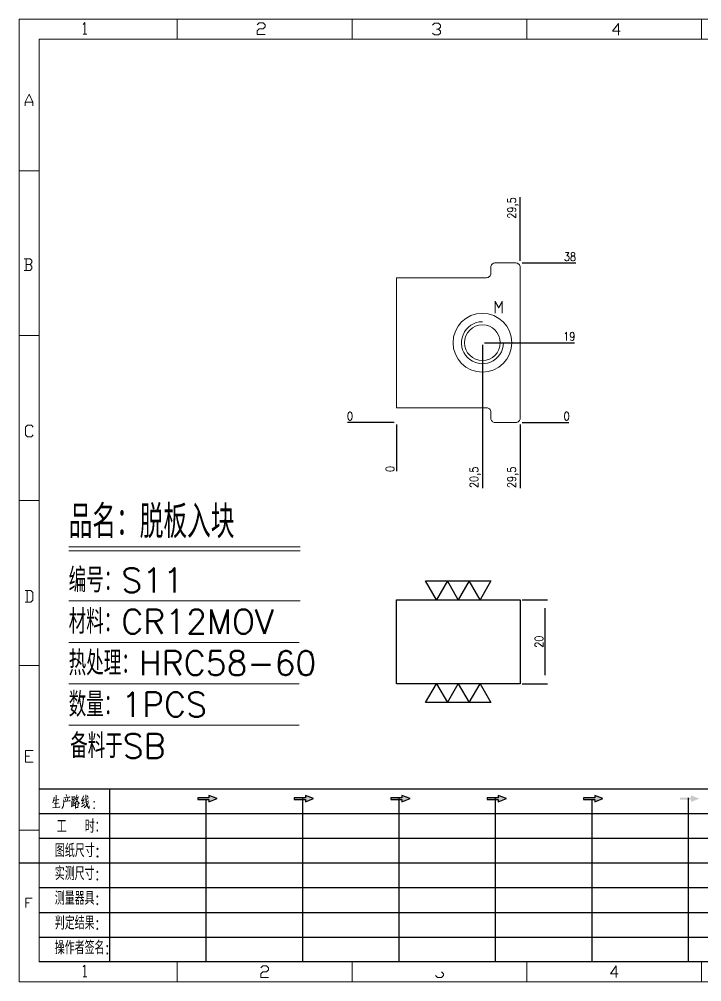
# Model space of a CAD drawing. Header units: millimetres. Extents: x 88508 to 142116, y -5268 to 20283.
# Drawn here: x 100328 to 100490.7, y 3909.3 to 4138.7 of the extents above; entities that cross this region are included whole.
import ezdxf
from ezdxf.enums import TextEntityAlignment as Align

# ---------------------------------------------------------------- set-up
doc = ezdxf.new("R2010")
doc.units = ezdxf.units.MM
doc.linetypes.add('HIDDEN', pattern=[0])
doc.layers.add('DIM', color=4, linetype='Continuous')
doc.layers.add('PS_P', color=2, linetype='Continuous')
doc.styles.add('chinesef_fs', font='simplex.shx', dxfattribs={"bigfont": 'gbcbig.shx'})
doc.styles.add('gbenor', font='gbenor.shx', dxfattribs={"bigfont": 'gbcbig.shx'})
doc.styles.add('GBENOR_', font='gbenor.shx', dxfattribs={"bigfont": 'gbcbig'})
doc.styles.get("Standard").update_dxf_attribs({"font": 'txt.shx', "width": 0.85, "bigfont": 'ctxt.shx'})
doc.styles.add('TXT', font='txt.shx', dxfattribs={"width": 0.8, "bigfont": 'ctxt.shx'})
doc.dimstyles.new('T-2-WX', dxfattribs={"dimtxt": 2, "dimasz": 2, "dimexe": 0.5, "dimexo": 0.5, "dimgap": 0.5, "dimtad": 1, "dimtxsty": 'Standard', "dimblk": 'OPEN30', "dimcen": 0, "dimazin": 3, "dimtfac": 1, "dimtmove": 0, "dimatfit": 3, "dimldrblk": 'OPEN30', "dimlwd": -1, "dimlwe": -1})

# ---------------------------------------------------------------- blocks, each defined once
blk = doc.blocks.new('U40')
for points in [[(351.8, 337.7), (351.8, 333.2), (367, 339.3), (351.8, 345.3), (351.8, 340.8), (331.2, 340.8), (331.2, 337.7)], [(545.7, 339.3), (530.6, 345.3), (530.6, 340.8), (509.9, 340.8), (509.9, 337.7), (530.6, 337.7), (530.6, 333.2)], [(724.5, 339.3), (709.3, 345.3), (709.3, 340.8), (688.7, 340.8), (688.7, 337.7), (709.3, 337.7), (709.3, 333.2)], [(903.3, 339.3), (888.1, 345.3), (888.1, 340.8), (867.5, 340.8), (867.5, 337.7), (888.1, 337.7), (888.1, 333.2)], [(1082.1, 339.3), (1066.9, 345.3), (1066.9, 340.8), (1046.3, 340.8), (1046.3, 337.7), (1066.9, 337.7), (1066.9, 333.2)], [(1245.7, 337.7), (1245.7, 333.2), (1260.9, 339.3), (1245.7, 345.3), (1245.7, 340.8), (1225.1, 340.8), (1225.1, 337.7)]]:
    blk.add_hatch(color=3).paths.add_polyline_path(points)
at = {"color": 254, "lineweight": 18}
for p, q in [((0, 1783.5), (0, 0)), ((0, 1783.5), (2530.2, 1783.5)), ((941.1, 1783.5), (941.1, 1746.5)), ((1265.1, 1783.5), (1265.1, 1746.5)), ((37, 37), (37, 1746.5)), ((37, 1746.5), (2493.2, 1746.5)), ((0, 1502.7), (37, 1502.7)), ((0, 1197.2), (37, 1197.2)), ((0, 891.7), (37, 891.7)), ((0, 586.3), (37, 586.3)), ((0, 280.8), (37, 280.8)), ((37, 37), (2493.2, 37)), ((941.1, 0), (941.1, 37)), ((1265.1, 0), (1265.1, 37)), ((0, 0), (2530.2, 0))]:
    blk.add_line(p, q, dxfattribs=at)
at = {"color": 254, "linetype": 'Continuous', "lineweight": 18}
for p, q in [((293.1, 1783.5), (293.1, 1746.5)), ((617.1, 1783.5), (617.1, 1746.5)), ((293.1, 0), (293.1, 37)), ((617.1, 0), (617.1, 37))]:
    blk.add_line(p, q, dxfattribs=at)
for p, q in [((38, 357.6), (1598.2, 357.6)), ((38, 311.8), (1598.2, 311.8)), ((37.1, 266), (1598.2, 266)), ((0.1, 220.2), (1598.2, 220.2)), ((37.1, 174.4), (1598.2, 174.4)), ((37.1, 128.6), (1598.2, 128.6)), ((37.1, 82.8), (1598.2, 82.8))]:
    blk.add_line(p, q)
at = {"color": 254}
for p, q in [((167.8, 37), (167.8, 357.6)), ((525.5, 37), (525.5, 340.8)), ((704.3, 37), (704.3, 340.8)), ((883.1, 37), (883.1, 340.8)), ((1240.6, 37), (1240.6, 340.8)), ((346.7, 37), (346.7, 337.9)), ((1061.9, 37), (1061.9, 337.7)), ((1598.2, 37), (38, 37))]:
    blk.add_line(p, q, dxfattribs=at)
at = {"color": 92, "lineweight": 18}
for points in [[(118.3, 1773.7), (121.9, 1777.3), (121.9, 1755.8)], [(441.4, 1773.1), (445, 1776.7), (452.2, 1776.7), (455.8, 1773.1), (455.8, 1769.5), (452.2, 1765.9), (445, 1765.9), (441.4, 1762.3), (441.4, 1755.1), (455.8, 1755.1)], [(766.4, 1772.4), (770, 1776), (777.2, 1776), (780.8, 1772.4), (780.8, 1768.8), (777.2, 1765.2), (773.6, 1765.2)], [(1114.4, 1761.4), (1100, 1761.4), (1110.8, 1775.8), (1110.8, 1754.2)], [(118.3, 1755.8), (125.5, 1755.8)], [(777.2, 1765.2), (780.8, 1761.6), (780.8, 1758), (777.2, 1754.4), (770, 1754.4), (766.4, 1758)], [(11.1, 1622.8), (11.1, 1630), (18.3, 1644.4), (25.5, 1630), (25.5, 1622.8)], [(11.1, 1630), (25.5, 1630)], [(20, 1329), (23.6, 1332.6), (23.6, 1336.2), (20, 1339.8), (9.2, 1339.8)], [(12.8, 1339.8), (12.8, 1318.2)], [(9.2, 1318.2), (20, 1318.2), (23.6, 1321.8), (23.6, 1325.4), (20, 1329), (12.8, 1329)], [(26.1, 1013.2), (22.5, 1009.6), (15.3, 1009.6), (11.7, 1013.2), (11.7, 1027.6), (15.3, 1031.2), (22.5, 1031.2), (26.1, 1027.6)], [(11, 703.2), (21.8, 703.2), (25.4, 706.8), (25.4, 721.2), (21.8, 724.8), (11, 724.8)], [(14.6, 724.8), (14.6, 703.2)], [(26.1, 407), (11.7, 407), (11.7, 428.6), (26.1, 428.6)], [(11.7, 417.8), (18.9, 417.8)], [(12.3, 137.7), (12.3, 155), (23.8, 155)], [(12.3, 146.4), (18.1, 146.4)], [(118.3, 27.4), (121.9, 31), (121.9, 9.4)], [(447.9, 25.7), (451.5, 29.3), (458.7, 29.3), (462.3, 25.7), (462.3, 22.1), (458.7, 18.5), (451.5, 18.5), (447.9, 14.9), (447.9, 7.7), (462.3, 7.7)], [(782.7, 18.5), (786.3, 14.9), (786.3, 11.3), (782.7, 7.7), (775.5, 7.7), (771.9, 11.3)], [(1110.3, 14.9), (1095.9, 14.9), (1106.7, 29.3), (1106.7, 7.7)], [(118.3, 9.4), (125.5, 9.4)]]:
    blk.add_lwpolyline(points, dxfattribs=at)
at = {"color": 92, "lineweight": 0}
for points in [[(65, 342.2), (64.8, 341), (64.1, 337.9), (63.6, 335.7), (62.8, 333.5), (62.1, 331.4)], [(68.4, 345.9), (68.7, 344.4), (68.1, 322.9)], [(82.6, 340.8), (93.7, 342.2), (93.3, 342.4), (92.4, 342)], [(86.1, 336.1), (86, 337.5), (85.3, 339.8)], [(86.7, 346.7), (87.9, 344.6), (88.3, 343)], [(90.3, 341), (90.4, 339.6), (89.1, 335.3)], [(97.8, 344), (98.1, 342.6), (98.1, 340.8), (98.1, 337.9), (98.1, 336.3), (98.2, 337.7), (102.1, 338.3), (101.8, 338.3), (102.1, 343.6), (102.1, 343.2), (102.1, 342.8), (98.2, 342.2)], [(105.5, 341.2), (105.9, 341), (109.6, 341.8), (109.3, 342.6), (108.5, 339.6), (107.6, 337.3), (106.9, 335.9), (105.9, 334.3), (104.3, 332), (103.1, 330.4), (101.9, 329.4)], [(106.6, 346.5), (106.5, 345.2), (105.1, 341.2), (104.2, 338.9), (103.1, 336.3), (102.6, 335.5)], [(104.9, 339.1), (105.3, 338.7), (107, 335.7), (108.6, 333.3), (109.9, 331.2), (110.3, 330.8), (112.6, 330.8), (110.2, 331.2), (109, 332.6)], [(119.3, 344.8), (119.1, 343.8), (116.8, 338.5), (115.4, 335.5), (119.3, 336.3)], [(120.3, 339.4), (118.1, 333.5), (116.4, 330), (116.1, 329.8), (120.5, 331.4)], [(121.7, 336.7), (127.7, 339.6)], [(123.4, 346.5), (123.5, 345.4), (123.5, 340.8), (123.8, 337.3), (124, 335.3), (124.2, 333.1), (124.5, 331), (124.8, 329), (125.2, 327.4), (125.9, 325.7), (126.9, 323.9), (127.9, 322.7), (128.9, 321.7), (129.6, 321.3), (129.9, 326.1), (129.4, 321.5)], [(127.7, 341.6), (127.2, 342.4), (125.7, 344.2)], [(61.4, 322.3), (68.2, 322.9), (75.3, 323.7), (74.9, 323.9), (73.8, 323.5)], [(63.8, 335.9), (73.4, 337.5), (73.1, 337.7), (72.5, 337.3)], [(64.5, 329.6), (64.8, 329.6), (65.1, 329.6), (72.5, 331), (71.9, 331), (70.9, 330.8)], [(82.6, 335.1), (82.6, 331.8), (82.3, 329), (81.9, 326.8), (81.2, 324.9), (80.3, 323.1), (79.6, 321.9), (78.8, 320.9)], [(93.3, 335.5), (94.1, 335.7), (94.3, 335.5), (82.6, 334.3), (82.6, 335.1), (82.2, 336.9)], [(96.5, 323.9), (102.8, 327.2)], [(97.2, 334.3), (97.5, 333.5), (97.7, 324.7)], [(100.2, 337.9), (100.1, 325.9)], [(100.2, 332.6), (102.4, 333.1)], [(104.2, 330), (104.5, 329), (104.5, 321.1), (104.3, 322.1), (104.5, 322.7), (109.2, 323.1), (108.6, 323.1), (109, 329.2), (109, 330), (109.3, 329.4), (108.6, 329.4), (104.6, 328.8)], [(115.3, 324.3), (121.5, 328.2)], [(128.2, 332.4), (128.1, 331.6), (126.9, 329.6), (125.8, 328), (124.5, 326.3), (123, 324.7), (121.4, 323.3), (120.1, 322.3)], [(121.4, 332.2), (128.8, 335.1)]]:
    blk.add_lwpolyline(points, dxfattribs=at)
for points in [[(367, 339.3), (351.8, 345.3), (351.8, 340.8), (331.2, 340.8), (331.2, 337.7), (351.8, 337.7), (351.8, 333.2), (367, 339.3)], [(545.7, 339.3), (530.6, 345.3), (530.6, 340.8), (509.9, 340.8), (509.9, 337.7), (530.6, 337.7), (530.6, 333.2), (545.7, 339.3)], [(724.5, 339.3), (709.3, 345.3), (709.3, 340.8), (688.7, 340.8), (688.7, 337.7), (709.3, 337.7), (709.3, 333.2), (724.5, 339.3)], [(903.3, 339.3), (888.1, 345.3), (888.1, 340.8), (867.5, 340.8), (867.5, 337.7), (888.1, 337.7), (888.1, 333.2), (903.3, 339.3)], [(1082.1, 339.3), (1066.9, 345.3), (1066.9, 340.8), (1046.3, 340.8), (1046.3, 337.7), (1066.9, 337.7), (1066.9, 333.2), (1082.1, 339.3)]]:
    blk.add_lwpolyline(points)
for points in [[(138.7, 332.4), (139.4, 333.5), (138.7, 334.5), (138, 333.5)], [(138.7, 320.9), (139.4, 321.9), (138.7, 322.9), (138, 321.9)]]:
    blk.add_lwpolyline(points, close=True, dxfattribs=at)
at = {"color": 3, "style": 'chinesef_fs'}
for s, p in [('工  时：', (69.5, 275.7)), ('图纸尺寸:', (66.2, 230.9)), ('实测尺寸:', (65.9, 188.4)), ('测量器具:', (65.9, 142.6)), ('判定结果:', (65.9, 96.8)), ('操作者签名:', (65.9, 51))]:
    blk.add_text(s, height=24.57, dxfattribs=at).set_placement(p)
at = {"lineweight": 18, "style": 'GBENOR_'}
blk.add_attdef('文档路径', (2126, 386.9), '', height=17.8, dxfattribs=at)
at = {"lineweight": 20, "style": 'TXT'}
for tag, height, p in [('18-**-**', 16.3, (1866.6, 256.2)), ('客户名称', 16.1, (1741.1, 134, 0)), ('料厚:', 16.1, (1741.3, 93.2, 0))]:
    blk.add_attdef(tag, text='', height=height, dxfattribs=at).set_placement(p, align=Align.MIDDLE)
for tag, p, height in [('88888', (1850.9, 207.5), 14.9), ('材质:', (1691.2, 168, 0), 16.1), ('核准', (1869.4, 127.5, 0), 16.1), ('设计', (1868.8, 88.3, 0), 16.1), ('绘图', (1868.2, 49.1, 0), 16.1)]:
    blk.add_attdef(tag, p, '', height=height, dxfattribs=at)
for tag, p, height, width in [('3', (2234.7, 206.9), 15.8, 0.7), ('4', (2234.7, 167.4), 15.8, 0.7), ('核准日期', (2041.1, 124.2, 0), 16.1, 0.68), ('设计日期', (2041.1, 84.5, 0), 16.1, 0.68), ('1', (2251.9, 85.9), 14.6, 0.7), ('绘图日期', (2040.9, 46.4, 0), 16.1, 0.68), ('2', (2235, 49.2), 14.6, 0.7)]:
    blk.add_attdef(tag, p, '', height=height, dxfattribs=dict(at, width=width))
blk = doc.blocks.new('*D9105')
at = {"layer": 'Defpoints', "color": 0}
for p in [(100447.39, 4000.33), (100453.39, 4000.33), (100447.39, 3980.33)]:
    blk.add_point(p, dxfattribs=at)
at = {"layer": 'DIM', "color": 0}
for p, q in [((100447.89, 4000.33), (100453.89, 4000.33)), ((100453.39, 3982.33), (100453.39, 3998.33)), ((100447.89, 3980.33), (100453.89, 3980.33))]:
    blk.add_line(p, q, dxfattribs=at)
at = {"layer": 'DIM', "color": 0, "insert": (100451.89, 3990.33), "char_height": 2, "attachment_point": 5, "rotation": 90}
blk.add_mtext('20', dxfattribs=at)
blk = doc.blocks.new('_Open30')
blk = doc.blocks.new('*D9116')
at = {"layer": 'Defpoints', "color": 0}
for p in [(100417.89, 4042.58), (100447.39, 4042.58), (100457.39, 4042.58)]:
    blk.add_point(p, dxfattribs=at)
at = {"layer": 'DIM', "color": 0}
blk.add_line((100447.89, 4042.58), (100459.02, 4042.58), dxfattribs=at)
at = {"layer": 'DIM', "color": 0, "insert": (100458.46, 4044.08), "char_height": 2, "attachment_point": 5}
blk.add_mtext('0', dxfattribs=at)
blk = doc.blocks.new('*D9117')
at = {"layer": 'Defpoints', "color": 0}
for p in [(100438.39, 4061.58), (100457.39, 4061.58), (100417.89, 4042.58)]:
    blk.add_point(p, dxfattribs=at)
at = {"layer": 'DIM', "color": 0}
for p, q in [((100438.89, 4061.58), (100449.39, 4061.58)), ((100449.39, 4061.58), (100453.39, 4061.58)), ((100453.39, 4061.58), (100460.32, 4061.58))]:
    blk.add_line(p, q, dxfattribs=at)
at = {"layer": 'DIM', "color": 0, "insert": (100459.11, 4063.08), "char_height": 2, "attachment_point": 5}
blk.add_mtext('19', dxfattribs=at)
blk = doc.blocks.new('*D9118')
at = {"layer": 'Defpoints', "color": 0}
for p in [(100447.39, 4080.58), (100457.39, 4080.58), (100417.89, 4042.58)]:
    blk.add_point(p, dxfattribs=at)
at = {"layer": 'DIM', "color": 0}
for p, q in [((100447.89, 4080.58), (100451.39, 4080.58)), ((100451.39, 4080.58), (100453.39, 4080.58)), ((100453.39, 4080.58), (100460.64, 4080.58))]:
    blk.add_line(p, q, dxfattribs=at)
at = {"layer": 'DIM', "color": 0, "insert": (100459.27, 4082.08), "char_height": 2, "attachment_point": 5}
blk.add_mtext('38', dxfattribs=at)
blk = doc.blocks.new('*D9119')
at = {"layer": 'Defpoints', "color": 0}
for p in [(100407.89, 4042.58), (100417.89, 4042.58), (100417.89, 4042.58)]:
    blk.add_point(p, dxfattribs=at)
at = {"layer": 'DIM', "color": 0}
blk.add_line((100417.39, 4042.58), (100406.26, 4042.58), dxfattribs=at)
at = {"layer": 'DIM', "color": 0, "insert": (100406.82, 4044.08), "char_height": 2, "attachment_point": 5}
blk.add_mtext('0', dxfattribs=at)
blk = doc.blocks.new('*D9120')
at = {"layer": 'Defpoints', "color": 0}
for p in [(100417.89, 4042.58), (100447.39, 4042.58), (100447.39, 4032.58)]:
    blk.add_point(p, dxfattribs=at)
at = {"layer": 'DIM', "color": 0}
for p, q in [((100447.39, 4042.08), (100447.39, 4038.58)), ((100447.39, 4038.58), (100447.39, 4036.58)), ((100447.39, 4036.58), (100447.39, 4026.9))]:
    blk.add_line(p, q, dxfattribs=at)
at = {"layer": 'DIM', "color": 0, "insert": (100445.7, 4029.49), "char_height": 2, "attachment_point": 5, "rotation": 90}
blk.add_mtext('29,5', dxfattribs=at)
blk = doc.blocks.new('*D9121')
at = {"layer": 'Defpoints', "color": 0}
for p in [(100438.39, 4061.58), (100417.89, 4042.58), (100438.39, 4032.58)]:
    blk.add_point(p, dxfattribs=at)
at = {"layer": 'DIM', "color": 0}
blk.add_line((100438.39, 4061.08), (100438.39, 4026.9), dxfattribs=at)
at = {"layer": 'DIM', "color": 0, "insert": (100436.7, 4029.49), "char_height": 2, "attachment_point": 5, "rotation": 90}
blk.add_mtext('20,5', dxfattribs=at)
blk = doc.blocks.new('*D9122')
at = {"layer": 'Defpoints', "color": 0}
for p in [(100417.89, 4042.58), (100417.89, 4042.58), (100417.89, 4032.58)]:
    blk.add_point(p, dxfattribs=at)
at = {"layer": 'DIM', "color": 0}
blk.add_line((100417.89, 4042.08), (100417.89, 4030.95), dxfattribs=at)
at = {"layer": 'DIM', "color": 0, "insert": (100416.39, 4031.51), "char_height": 2, "attachment_point": 5, "rotation": 90}
blk.add_mtext('0', dxfattribs=at)
blk = doc.blocks.new('*D9123')
at = {"layer": 'Defpoints', "color": 0}
for p in [(100447.39, 4090.58), (100447.39, 4080.58), (100417.89, 4042.58)]:
    blk.add_point(p, dxfattribs=at)
at = {"layer": 'DIM', "color": 0}
for p, q in [((100447.39, 4086.58), (100447.39, 4096.26)), ((100447.39, 4084.58), (100447.39, 4086.58)), ((100447.39, 4081.08), (100447.39, 4084.58))]:
    blk.add_line(p, q, dxfattribs=at)
at = {"layer": 'DIM', "color": 0, "insert": (100445.7, 4093.67), "char_height": 2, "attachment_point": 5, "rotation": 90}
blk.add_mtext('29,5', dxfattribs=at)

msp = doc.modelspace()

# ---------------------------------------------------------------- linework, layer by layer
at = {"layer": 'DIM', "color": 4, "linetype": 'Continuous', "lineweight": 13}
for p, q in [((100339.746, 4012.977), (100394.906, 4012.977)), ((100339.746, 4011.961), (100394.906, 4011.961)), ((100339.746, 4000.052), (100394.906, 4000.052)), ((100339.746, 3990.177), (100394.666, 3990.177)), ((100339.746, 3980.301), (100394.666, 3980.301)), ((100339.746, 3970.426), (100394.666, 3970.426))]:
    msp.add_line(p, q, dxfattribs=at)
at = {"layer": 'DIM', "color": 4}
for points in [[(100440.436, 4004.831), (100437.838, 4000.331), (100435.24, 4004.831), (100432.642, 4000.331), (100430.044, 4004.831), (100427.445, 4000.331), (100424.847, 4004.831), (100440.436, 4004.831)], [(100424.847, 3975.831), (100427.445, 3980.331), (100430.044, 3975.831), (100432.642, 3980.331), (100435.24, 3975.831), (100437.838, 3980.331), (100440.436, 3975.831), (100424.847, 3975.831)]]:
    msp.add_lwpolyline(points, close=True, dxfattribs=at)
at = {"layer": 'PS_P', "linetype": 'Continuous', "lineweight": 15}
msp.add_lwpolyline([(100439.392, 4046.081), (100417.892, 4046.081), (100417.892, 4077.081), (100439.392, 4077.081, 0.4142136), (100440.392, 4078.081), (100440.392, 4079.581, -0.4142136), (100441.392, 4080.581), (100446.392, 4080.581, -0.4142136), (100447.392, 4079.581), (100447.392, 4043.581, -0.4142136), (100446.392, 4042.581), (100441.392, 4042.581, -0.4142136), (100440.392, 4043.581), (100440.392, 4045.081, 0.4142136)], format="xyb", close=True, dxfattribs=at)
at = {"layer": 'PS_P', "lineweight": 18}
msp.add_lwpolyline([(100438.392, 4066.581, 2.4142136), (100443.392, 4061.581)], format="xyb", dxfattribs=at)
at = {"layer": 'PS_P', "color": 2}
msp.add_lwpolyline([(100417.892, 4000.331), (100447.392, 4000.331), (100447.392, 3980.331), (100417.892, 3980.331)], close=True, dxfattribs=at)
at = {"layer": 'PS_P', "linetype": 'HIDDEN', "lineweight": 18, "ltscale": 5}
msp.add_circle((100438.392, 4061.581), 7, dxfattribs=at)
at = {"layer": 'PS_P', "lineweight": 18}
msp.add_circle((100438.392, 4061.581), 4.25, dxfattribs=at)

# ---------------------------------------------------------------- block references
at = {"ltscale": 3, "xscale": 0.1286023526423836, "yscale": 0.1286023526408614, "zscale": 0.1286023526410949}
msp.add_blockref('U40', (100327.96, 3909.301), dxfattribs=at)

# ---------------------------------------------------------------- texts
at = {"layer": 'DIM', "color": 7, "style": 'gbenor'}
msp.add_text('M', height=3, dxfattribs=at).set_placement((100442.283, 4070.043), align=Align.MIDDLE_CENTER)
at = {"layer": 'DIM', "color": 3, "linetype": 'Continuous', "lineweight": 13, "style": 'chinesef_fs'}
for s, height, p in [('品名：脱板入块', 7.8423, (100339.746, 4015.01)), ('编号：S11', 5.8091, (100339.746, 4002.085)), ('材料：CR12MOV', 5.8091, (100339.746, 3992.21)), ('热处理：HRC58-60', 5.80908, (100339.746, 3982.334)), ('数量：1PCS', 5.8091, (100339.746, 3972.459)), ('备料于SB', 5.8091, (100340.099, 3962.583))]:
    msp.add_text(s, height=height, dxfattribs=at).set_placement(p)

# ---------------------------------------------------------------- dimensions: what is measured, and where the dimension line sits
at = {"layer": 'DIM', "color": 7}
for feature_location, offset, dtype, origin, picture, middle in [((100447.392, 4080.581), (0, 10), 1, (100417.892, 4042.581), '*D9123', (100445.701, 4093.671)), ((100447.392, 4080.581), (10, 0), 0, (100417.892, 4042.581), '*D9118', (100459.268, 4082.081)), ((100438.392, 4061.581), (19, 0), 0, (100417.892, 4042.581), '*D9117', (100459.106, 4063.081)), ((100438.392, 4061.581), (0, -29), 1, (100417.892, 4042.581), '*D9121', (100436.701, 4029.491)), ((100417.891635405, 4042.58098788), (-10, 0), 0, (100417.891635405, 4042.58098788), '*D9119', (100406.824968738, 4044.08098788)), ((100447.391635415, 4042.58098788), (10, 0), 0, (100417.891635405, 4042.58098788), '*D9116', (100458.458302081, 4044.08098788)), ((100417.891635405, 4042.58098788), (0, -10), 1, (100417.891635405, 4042.58098788), '*D9122', (100416.391635405, 4031.514321213)), ((100447.392, 4042.581), (0, -10), 1, (100417.892, 4042.581), '*D9120', (100445.701, 4029.491))]:
    dim = msp.add_ordinate_dim(feature_location=feature_location, offset=offset, dtype=dtype, origin=origin, dimstyle='T-2-WX', dxfattribs=at)
    dim.commit()
    dim.dimension.update_dxf_attribs({"geometry": picture, "text_midpoint": middle})
dim = msp.add_linear_dim(base=(100453.392, 4000.331), p1=(100447.392, 3980.331), p2=(100447.392, 4000.331), angle=90, dimstyle='T-2-WX', dxfattribs=at)
dim.commit()
dim.dimension.update_dxf_attribs({"geometry": '*D9105', "text_midpoint": (100451.892, 3990.331)})

doc.saveas('drawing.dxf')
